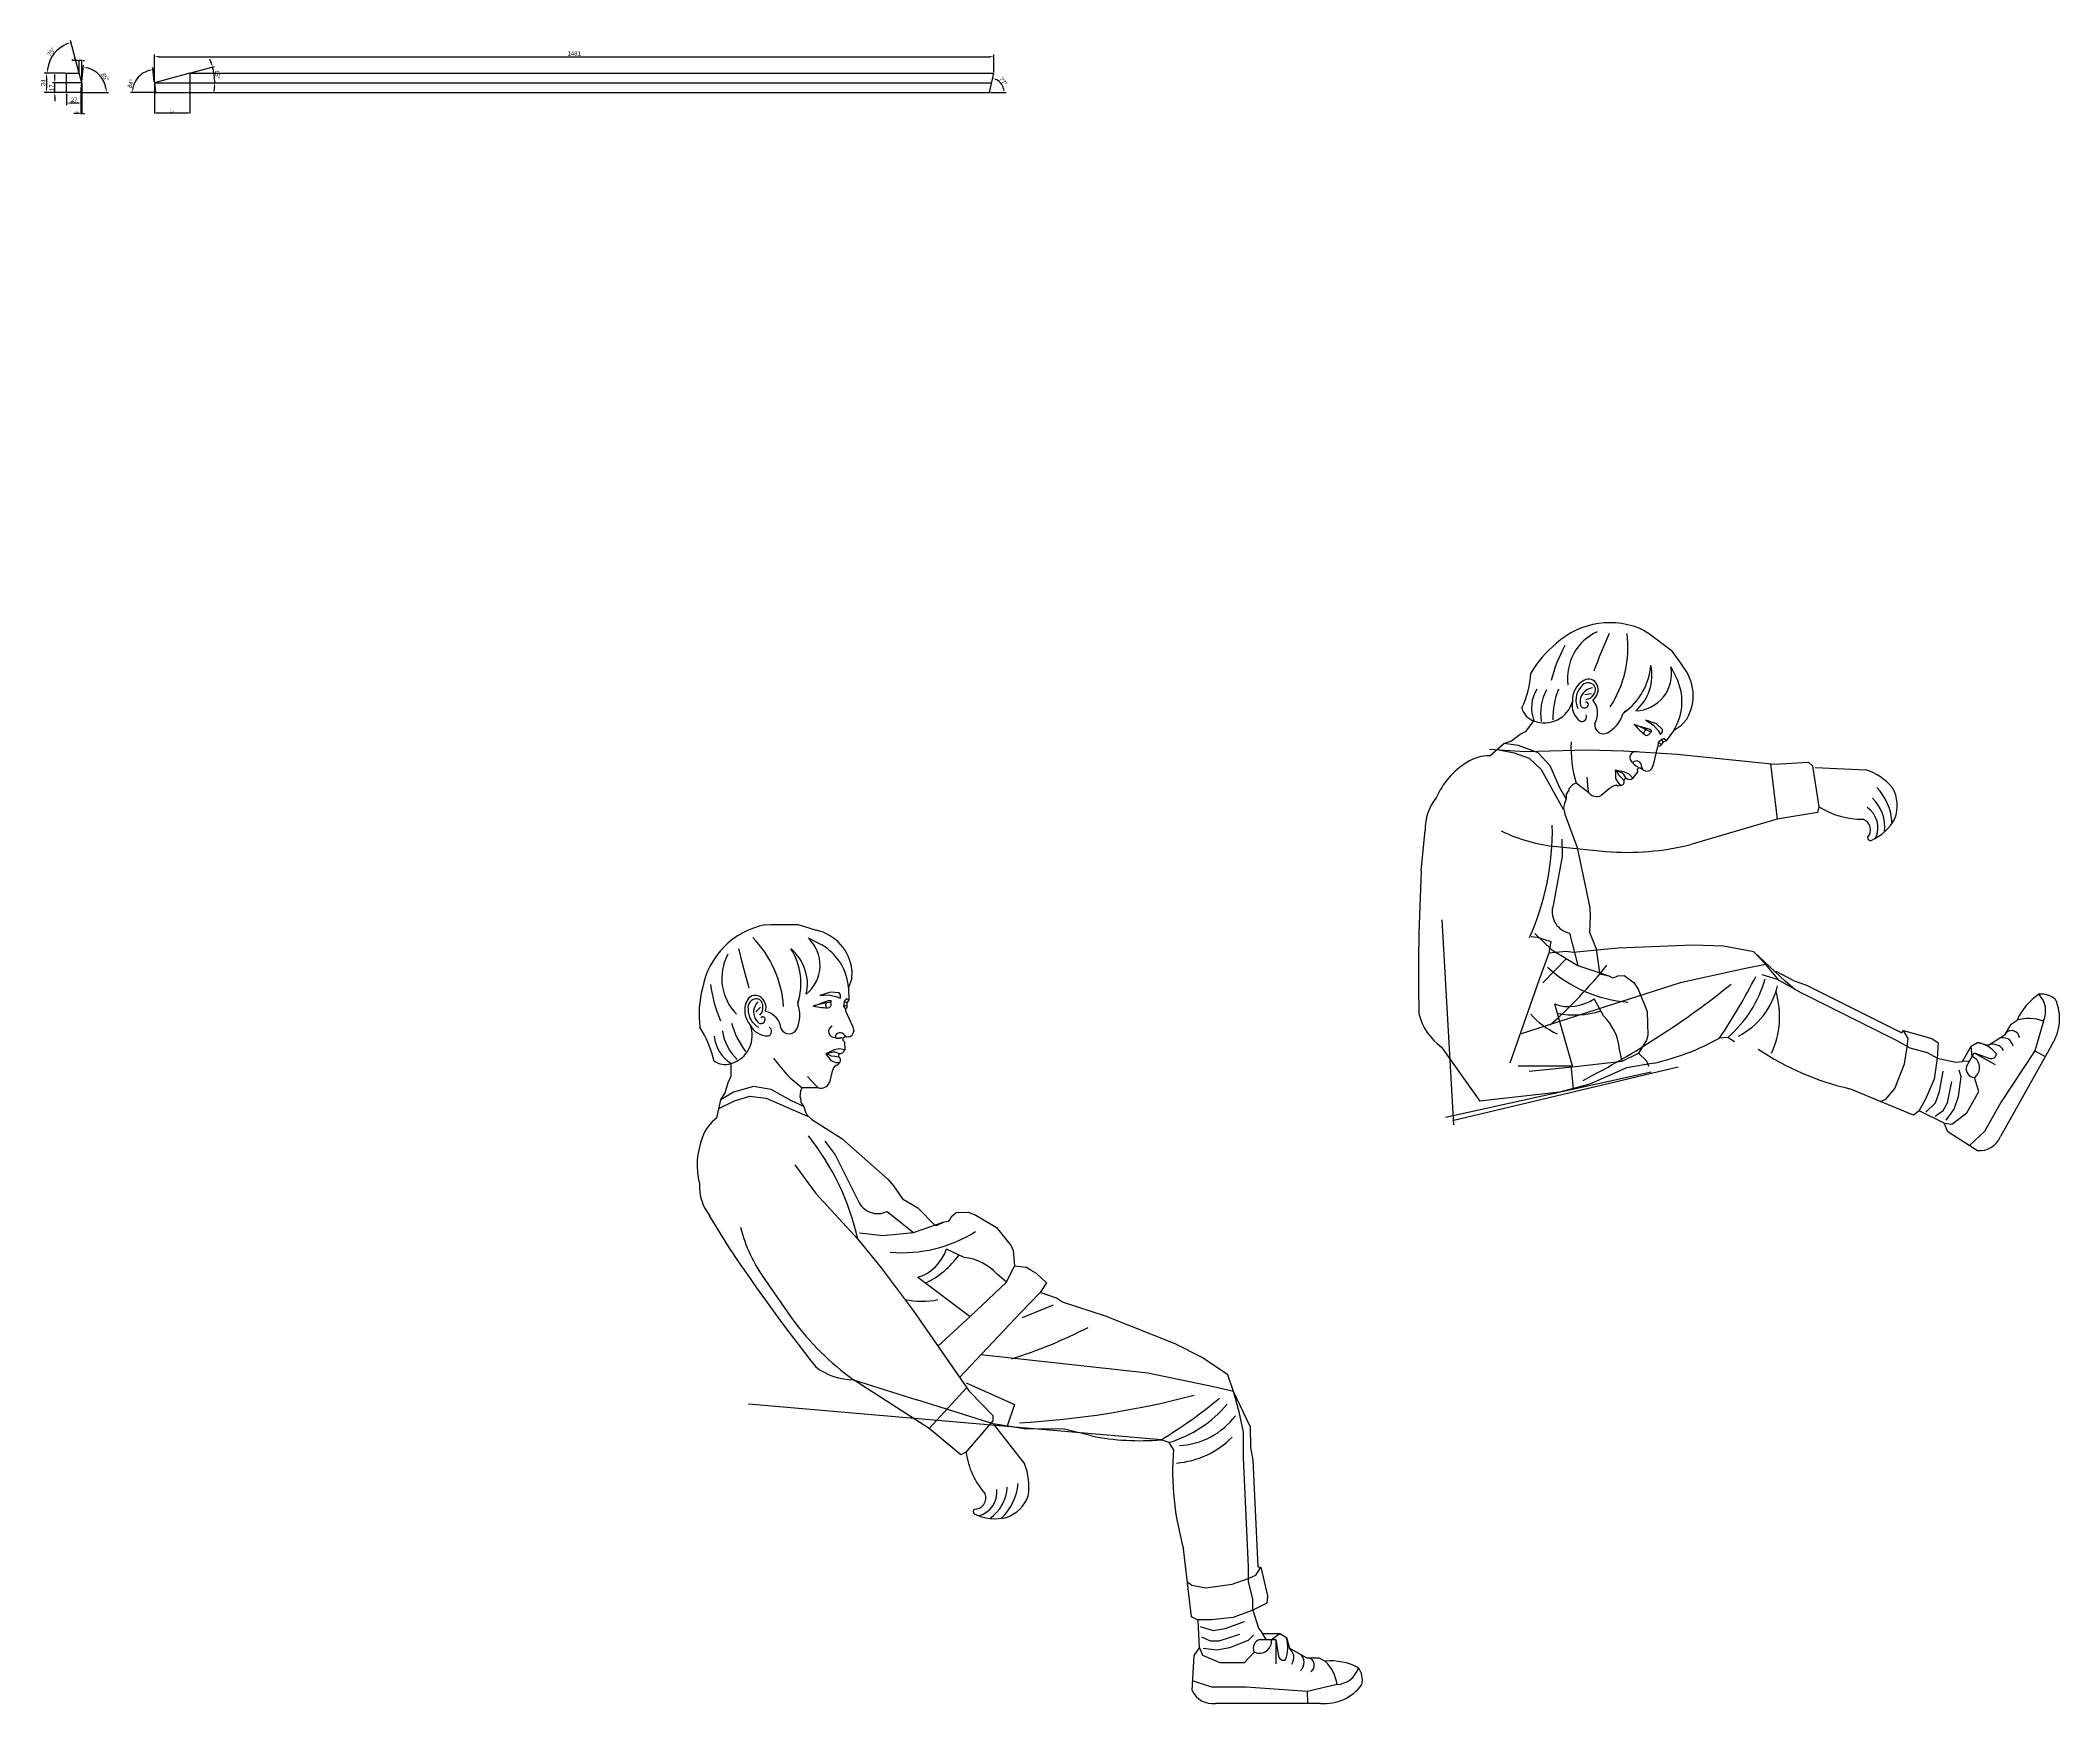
# Model space of a CAD drawing. Header units: millimetres. Extents: x 1207 to 16421, y -1609 to 10563.
# Drawn here: x 12860 to 16421, y 5422 to 8354 of the extents above; entities that cross this region are included whole.
import ezdxf

# ---------------------------------------------------------------- set-up
doc = ezdxf.new("R2010")
doc.units = ezdxf.units.MM
for name, color, linetype in [('person_arm', 7, 'Continuous'), ('person_leg1', 7, 'Continuous'), ('person_lowerleg1', 7, 'Continuous'), ('person_torso', 7, 'Continuous'), ('simple frame', 7, 'Continuous'), ('simplify body', 3, 'Continuous')]:
    doc.layers.add(name, color=color, linetype=linetype)
doc.styles.get("Standard").update_dxf_attribs({"font": 'arial.ttf'})
doc.dimstyles.new('ISO-25', dxfattribs={"dimtxt": 2.5, "dimasz": 2.5, "dimexe": 1.25, "dimexo": 0.625, "dimtad": 1, "dimtxsty": 'Standard', "dimcen": 2.5, "dimadec": 0, "dimazin": 0, "dimtfac": 1, "dimtmove": 0, "dimatfit": 3, "dimfxl": 1, "dimarcsym": 0})

# ---------------------------------------------------------------- blocks, each defined once
blk = doc.blocks.new('*D3')
at = {"layer": 'Defpoints', "color": 0}
for p in [(14541.4, 8325.4), (13060.9, 8279.2), (14541.4, 8296.2)]:
    blk.add_point(p, dxfattribs=at)
at = {"layer": 'simple frame', "color": 0, "lineweight": -2}
for p, q in [((13060.9, 8281.1), (13060.9, 8329.2)), ((13068.4, 8325.4), (14533.9, 8325.4)), ((14541.4, 8298.1), (14541.4, 8329.2))]:
    blk.add_line(p, q, dxfattribs=at)
at = {"layer": 'simple frame', "color": 0}
for points in [[(13068.4, 8326.7), (13068.4, 8324.2), (13060.9, 8325.4)], [(14533.9, 8326.7), (14533.9, 8324.2), (14541.4, 8325.4)]]:
    blk.add_solid(points, dxfattribs=at)
at = {"layer": 'simple frame', "color": 0, "insert": (13801.2, 8331.2), "char_height": 7.5, "attachment_point": 5}
blk.add_mtext('1481', dxfattribs=at)
blk = doc.blocks.new('*D4')
at = {"layer": 'Defpoints', "color": 0}
for p in [(12870.5, 8262.2), (12905.9, 8296.2), (12905.9, 8262.2)]:
    blk.add_point(p, dxfattribs=at)
at = {"layer": 'simple frame', "color": 0, "lineweight": -2}
for p, q in [((12904, 8296.2), (12866.8, 8296.2)), ((12904, 8262.2), (12866.8, 8262.2)), ((12870.5, 8288.7), (12870.5, 8269.7))]:
    blk.add_line(p, q, dxfattribs=at)
at = {"layer": 'simple frame', "color": 0}
for points in [[(12869.3, 8288.7), (12871.8, 8288.7), (12870.5, 8296.2)], [(12869.3, 8269.7), (12871.8, 8269.7), (12870.5, 8262.2)]]:
    blk.add_solid(points, dxfattribs=at)
at = {"layer": 'simple frame', "color": 0, "insert": (12864.8, 8279.2), "char_height": 7.5, "attachment_point": 5, "rotation": 90}
blk.add_mtext('34', dxfattribs=at)
blk = doc.blocks.new('*D5')
at = {"layer": 'Defpoints', "color": 0}
for p in [(12905.9, 8262.2), (12932.9, 8279.2), (12905.9, 8243.7)]:
    blk.add_point(p, dxfattribs=at)
at = {"layer": 'simple frame', "color": 0, "lineweight": -2}
for p, q in [((12932.9, 8277.3), (12932.9, 8240)), ((12905.9, 8260.3), (12905.9, 8240)), ((12925.4, 8243.7), (12913.4, 8243.7))]:
    blk.add_line(p, q, dxfattribs=at)
at = {"layer": 'simple frame', "color": 0}
for points in [[(12913.4, 8245), (12913.4, 8242.5), (12905.9, 8243.7)], [(12925.4, 8245), (12925.4, 8242.5), (12932.9, 8243.7)]]:
    blk.add_solid(points, dxfattribs=at)
at = {"layer": 'simple frame', "color": 0, "insert": (12919.4, 8249.4), "char_height": 7.5, "attachment_point": 5}
blk.add_mtext('27', dxfattribs=at)
blk = doc.blocks.new('*D6')
at = {"layer": 'Defpoints', "color": 0}
for p in [(12885.3, 8279.2), (12905.9, 8262.2), (12932.9, 8279.2)]:
    blk.add_point(p, dxfattribs=at)
at = {"layer": 'simple frame', "color": 0, "lineweight": -2}
for p, q in [((12931, 8279.2), (12881.5, 8279.2)), ((12904, 8262.2), (12881.5, 8262.2)), ((12885.3, 8286.7), (12885.3, 8294.2)), ((12885.3, 8262.2), (12885.3, 8279.2)), ((12885.3, 8254.7), (12885.3, 8247.2))]:
    blk.add_line(p, q, dxfattribs=at)
at = {"layer": 'simple frame', "color": 0}
for points in [[(12884, 8286.7), (12886.5, 8286.7), (12885.3, 8279.2)], [(12884, 8254.7), (12886.5, 8254.7), (12885.3, 8262.2)]]:
    blk.add_solid(points, dxfattribs=at)
at = {"layer": 'simple frame', "color": 0, "insert": (12879.6, 8270.7), "char_height": 7.5, "attachment_point": 5, "rotation": 90}
blk.add_mtext('17', dxfattribs=at)
blk = doc.blocks.new('*D7')
at = {"layer": 'Defpoints', "color": 0}
for p in [(12956.1, 8299.7), (12905.9, 8262.2), (12931.4, 8262.2), (12931.4, 8262.2), (12932.9, 8279.2)]:
    blk.add_point(p, dxfattribs=at)
at = {"layer": 'simple frame', "color": 0, "lineweight": -2}
for p, q in [((12933.1, 8281.1), (12935.7, 8310.6)), ((12933.3, 8262.2), (12980, 8262.2))]:
    blk.add_line(p, q, dxfattribs=at)
blk.add_arc((12931.4, 8262.2), 44.8, 9.5976, 75.4024, dxfattribs=at)
at = {"layer": 'simple frame', "color": 0}
for points in [[(12942.5, 8304.4), (12942.9, 8306.8), (12935.3, 8306.9)], [(12976.9, 8269.8), (12974.4, 8269.6), (12976.3, 8262.2)]]:
    blk.add_solid(points, dxfattribs=at)
at = {"layer": 'simple frame', "color": 0, "insert": (12973.9, 8289.5), "char_height": 7.5, "attachment_point": 5, "rotation": 302.7172}
blk.add_mtext('85°', dxfattribs=at)
blk = doc.blocks.new('*D8')
at = {"layer": 'Defpoints', "color": 0}
for p in [(12892.2, 8339.3), (12905.9, 8296.2), (12928.4, 8296.2), (12928.4, 8296.2), (12932.9, 8279.2)]:
    blk.add_point(p, dxfattribs=at)
at = {"layer": 'simple frame', "color": 0, "lineweight": -2}
for p, q in [((12927.9, 8298), (12912.8, 8354.2)), ((12904, 8296.2), (12868.3, 8296.2))]:
    blk.add_line(p, q, dxfattribs=at)
blk.add_arc((12928.4, 8296.2), 56.3, 112.6434, 172.3566, dxfattribs=at)
at = {"layer": 'simple frame', "color": 0}
for points in [[(12906.3, 8349.3), (12907.1, 8347), (12913.8, 8350.6)], [(12873.8, 8303.6), (12871.4, 8303.8), (12872.1, 8296.2)]]:
    blk.add_solid(points, dxfattribs=at)
at = {"layer": 'simple frame', "color": 0, "insert": (12879.2, 8333.9), "char_height": 7.5, "attachment_point": 5, "rotation": 52.5}
blk.add_mtext('75°', dxfattribs=at)
blk = doc.blocks.new('*D14')
at = {"layer": 'Defpoints', "color": 0}
for p in [(13060.9, 8279.2), (13060.9, 8279.2), (13123.3, 8296.2), (13166.9, 8288.6), (14537.5, 8279.2)]:
    blk.add_point(p, dxfattribs=at)
at = {"layer": 'simple frame', "color": 0, "lineweight": -2}
blk.add_line((13125.1, 8296.7), (13167.2, 8308.2), dxfattribs=at)
for start, end in [(19.2805, 23.3213), (0, 15.2396), (351.9183, 355.9591)]:
    blk.add_arc((13060.9, 8279.2), 106.4, start, end, dxfattribs=at)
at = {"layer": 'simple frame', "color": 0}
for points in [[(13162.5, 8314.7), (13160.1, 8314), (13163.5, 8307.2)], [(13165.8, 8271.8), (13168.3, 8271.7), (13167.3, 8279.2)]]:
    blk.add_solid(points, dxfattribs=at)
at = {"layer": 'simple frame', "color": 0, "insert": (13172, 8294.1), "char_height": 7.5, "attachment_point": 5, "rotation": 277.6198}
blk.add_mtext('15°', dxfattribs=at)
blk = doc.blocks.new('*D15')
at = {"layer": 'Defpoints', "color": 0}
for p in [(13040, 8295.7), (13060.9, 8279.2), (13062.8, 8262.2), (13062.8, 8262.2), (14533.5, 8262.2)]:
    blk.add_point(p, dxfattribs=at)
at = {"layer": 'simple frame', "color": 0, "lineweight": -2}
for p, q in [((13060.7, 8281.1), (13057.9, 8306.3)), ((13061, 8262.2), (13018.5, 8262.2))]:
    blk.add_line(p, q, dxfattribs=at)
blk.add_arc((13062.8, 8262.2), 40.6, 107.0757, 169.3972, dxfattribs=at)
at = {"layer": 'simple frame', "color": 0}
for points in [[(13050.7, 8302.2), (13051.2, 8299.8), (13058.3, 8302.6)], [(13024.2, 8269.6), (13021.7, 8269.8), (13022.3, 8262.2)]]:
    blk.add_solid(points, dxfattribs=at)
at = {"layer": 'simple frame', "color": 0, "insert": (13019.3, 8278), "char_height": 7.5, "attachment_point": 5, "rotation": 70.1154}
blk.add_mtext('84°', dxfattribs=at)
blk = doc.blocks.new('*D16')
at = {"layer": 'Defpoints', "color": 0}
for p in [(13062.8, 8262.2), (14533.5, 8262.2), (14533.5, 8262.2), (14541.4, 8296.2), (14556.8, 8273.4)]:
    blk.add_point(p, dxfattribs=at)
at = {"layer": 'simple frame', "color": 0, "lineweight": -2}
blk.add_line((14535.3, 8262.2), (14563.1, 8262.2), dxfattribs=at)
blk.add_arc((14533.5, 8262.2), 25.9, 16.6751, 60.1372, dxfattribs=at)
at = {"layer": 'simple frame', "color": 0}
for points in [[(14545.9, 8283.5), (14546.8, 8285.8), (14539.4, 8287.4)], [(14559.5, 8269.8), (14557, 8269.5), (14559.3, 8262.2)]]:
    blk.add_solid(points, dxfattribs=at)
at = {"layer": 'simple frame', "color": 0, "insert": (14558.1, 8281.8), "char_height": 7.5, "attachment_point": 5, "rotation": 308.4061}
blk.add_mtext('77°', dxfattribs=at)
blk = doc.blocks.new('*D17')
at = {"layer": 'Defpoints', "color": 0}
for p in [(13060.9, 8279.2), (13123.3, 8296.2), (13123.3, 8226.5)]:
    blk.add_point(p, dxfattribs=at)
at = {"layer": 'simplify body', "color": 0, "lineweight": -2}
for p, q in [((13060.9, 8278.6), (13060.9, 8225.3)), ((13123.3, 8295.6), (13123.3, 8225.3)), ((13063.4, 8226.5), (13120.8, 8226.5))]:
    blk.add_line(p, q, dxfattribs=at)
at = {"layer": 'simplify body', "color": 0}
for points in [[(13063.4, 8226.9), (13063.4, 8226.1), (13060.9, 8226.5)], [(13120.8, 8226.9), (13120.8, 8226.1), (13123.3, 8226.5)]]:
    blk.add_solid(points, dxfattribs=at)
at = {"layer": 'simplify body', "color": 0, "insert": (13092.1, 8228.6), "char_height": 2.5, "attachment_point": 5}
blk.add_mtext('62,4', dxfattribs=at)
blk = doc.blocks.new('*D18')
at = {"layer": 'Defpoints', "color": 0}
for p in [(12931.4, 8262.2), (12932.9, 8279.2), (12931.4, 8225.4)]:
    blk.add_point(p, dxfattribs=at)
at = {"layer": 'simplify body', "color": 0, "lineweight": -2}
for p, q in [((12931.4, 8261.6), (12931.4, 8224.2)), ((12932.9, 8278.6), (12932.9, 8224.2)), ((12928.9, 8225.4), (12918.9, 8225.4)), ((12932.9, 8225.4), (12931.4, 8225.4)), ((12935.4, 8225.4), (12937.9, 8225.4))]:
    blk.add_line(p, q, dxfattribs=at)
at = {"layer": 'simplify body', "color": 0}
for points in [[(12928.9, 8225.8), (12928.9, 8225), (12931.4, 8225.4)], [(12935.4, 8225.8), (12935.4, 8225), (12932.9, 8225.4)]]:
    blk.add_solid(points, dxfattribs=at)
at = {"layer": 'simplify body', "color": 0, "insert": (12922.7, 8227.5), "char_height": 2.5, "attachment_point": 5}
blk.add_mtext('1,49', dxfattribs=at)
blk = doc.blocks.new('*D19')
at = {"layer": 'Defpoints', "color": 0}
for p in [(12928.4, 8318.7), (12928.4, 8296.2), (12932.9, 8279.2)]:
    blk.add_point(p, dxfattribs=at)
at = {"layer": 'simplify body', "color": 0, "lineweight": -2}
for p, q in [((12925.9, 8318.7), (12915.5, 8318.7)), ((12928.4, 8296.8), (12928.4, 8319.9)), ((12932.9, 8318.7), (12928.4, 8318.7)), ((12932.9, 8279.8), (12932.9, 8319.9)), ((12935.4, 8318.7), (12937.9, 8318.7))]:
    blk.add_line(p, q, dxfattribs=at)
at = {"layer": 'simplify body', "color": 0}
for points in [[(12925.9, 8319.1), (12925.9, 8318.2), (12928.4, 8318.7)], [(12935.4, 8319.1), (12935.4, 8318.2), (12932.9, 8318.7)]]:
    blk.add_solid(points, dxfattribs=at)
at = {"layer": 'simplify body', "color": 0, "insert": (12919.4, 8320.8), "char_height": 2.5, "attachment_point": 5}
blk.add_mtext('4,56', dxfattribs=at)

msp = doc.modelspace()

# ---------------------------------------------------------------- linework, layer by layer
for p, q in [((15352.531, 6442.055), (15331.51, 6803.427)), ((15747.699, 6543.752), (15352.068, 6450.015))]:
    msp.add_line(p, q)
at = {"layer": 'person_arm'}
for p, q in [((15989.32, 7072.184), (16078.942, 7068.042)), ((15922.184, 6980.827), (15770.148, 6936.291)), ((15993.771, 6993.047), (15922.184, 6980.827)), ((15996.14, 7003.053), (15993.771, 6993.047)), ((15533.955, 6932.597), (15620.282, 6923.994)), ((14137.161, 6169.253), (14186.931, 6098.196)), ((14426.886, 5906.372), (14293.98, 5992.595)), ((14539.926, 5915.047), (14595.228, 5844.399)), ((14482.832, 5860.067), (14426.886, 5906.372)), ((14491.963, 5864.796), (14482.832, 5860.067))]:
    msp.add_line(p, q, dxfattribs=at)
for points in [[(15415.321, 7104.732), (15477.806, 7100.076), (15587.201, 7103.512), (15652.225, 7101.78), (15745.987, 7095.388), (15918.131, 7077.94), (15977.815, 7081.274), (15984.839, 7075.233), (15996.14, 7003.053)], [(15910.833, 7078.68), (15922.184, 6980.827)], [(14190.303, 6371.443), (14227.519, 6321.034), (14301.459, 6240.337), (14342.548, 6189.911), (14398.843, 6114.658), (14497.868, 5972.771), (14539.315, 5929.695), (14539.315, 5920.431), (14491.963, 5864.796)], [(14493.671, 5978.786), (14426.886, 5906.372)]]:
    msp.add_lwpolyline(points, dxfattribs=at)
for centre, radius, start, end in [((16045.495, 6967.691), 105.778, 40.487559, 71.566442), ((16041.467, 6966.874), 70.899, 353.52458, 46.45066), ((16027.535, 6969.226), 97.755, 2.912518, 43.866585), ((16070.004, 7005.001), 64.135, 339.142172, 29.283538), ((16073.07, 7125.153), 144.315, 237.786471, 270.319001), ((16067.14, 6962.071), 19.941, 317.858961, 70.265235), ((16056.305, 6965.711), 43.767, 335.418686, 55.150588), ((16054.615, 7021.843), 85.133, 293.052947, 332.220367), ((15562.276, 7220.055), 288.849, 244.056848, 264.373344), ((16087.304, 6948.849), 5.38, 181.685255, 276.91596), ((15657.399, 7390.991), 468.47, 265.455567, 283.926341), ((14373.562, 6335.231), 288.849, 194.756241, 215.072737), ((14565.185, 6374.58), 468.47, 216.15496, 234.625734), ((14634.697, 5886.092), 144.315, 188.485863, 221.018394), ((14497.337, 5804.319), 105.778, 351.186952, 22.265835), ((14486.789, 5818.936), 97.755, 313.611911, 354.565978), ((14507.191, 5784.243), 19.941, 268.558354, 20.964628), ((14502.885, 5794.832), 43.767, 286.118079, 5.849981), ((14494.091, 5806.839), 70.899, 304.223973, 357.150053), ((14541.605, 5810.066), 64.135, 289.841565, 339.98293), ((14510.316, 5760.335), 5.38, 132.384647, 227.615353), ((14544.339, 5832.716), 85.133, 243.752339, 282.91976)]:
    msp.add_arc(centre, radius, start, end, dxfattribs=at)
at = {"layer": 'person_leg1'}
for p, q in [((15488.849, 6774.133), (15499.44, 6772.892)), ((15835.299, 6596.269), (15820.473, 6594.803)), ((15847.345, 6588.245), (15835.299, 6596.269)), ((15657.047, 6542.298), (15592.038, 6513.998)), ((15705.725, 6550.937), (15657.047, 6542.298)), ((15538.486, 6499.86), (15398.438, 6483.75)), ((15592.038, 6513.998), (15538.486, 6499.86)), ((14606.432, 6185.725), (14615.596, 6180.273)), ((14539.926, 5915.047), (14405.48, 5957.438)), ((14594.589, 5906.122), (14539.926, 5915.047)), ((14665.487, 5905.456), (14594.589, 5906.122)), ((14713.458, 5893.497), (14665.487, 5905.456)), ((14850.256, 5882.058), (14836.121, 5886.765)), ((14857.984, 5869.82), (14850.256, 5882.058)), ((14993.143, 5910.14), (14993.944, 5873.29)), ((14993.944, 5873.29), (14997.715, 5850.752)), ((14997.715, 5850.752), (15006.912, 5662.833)), ((14890.002, 5574.291), (14875.856, 5694.658)), ((15006.912, 5662.833), (15011.705, 5662.223)), ((15011.705, 5662.223), (15023.741, 5611.643)), ((15022.576, 5598.514), (14997.954, 5586.549)), ((15023.741, 5611.643), (15022.576, 5598.514)), ((14901.342, 5568.992), (14890.002, 5574.291)), ((14903.91, 5520.077), (14901.342, 5568.992)), ((14997.954, 5586.549), (15008.076, 5554.608)), ((15008.076, 5554.608), (15014.9, 5545.022)), ((14894.206, 5506.678), (14903.91, 5520.077)), ((14903.91, 5520.077), (14908.993, 5507.092)), ((15010.736, 5534.554), (15021.516, 5534.554)), ((15021.516, 5534.554), (15014.9, 5545.022)), ((15014.9, 5545.022), (15045.715, 5544.915)), ((15030.895, 5534.513), (15038.155, 5534.513)), ((15038.155, 5534.513), (15043.181, 5505.316)), ((15045.715, 5544.915), (15057.082, 5537.871)), ((15057.082, 5537.871), (15062.242, 5519.042)), ((15062.242, 5519.042), (15093.108, 5502.524)), ((14890.611, 5444.785), (14894.206, 5506.678)), ((14908.993, 5507.092), (14939.838, 5493.863)), ((14939.838, 5493.863), (14982.921, 5493.863)), ((14982.921, 5493.863), (15000.495, 5512.478)), ((15093.108, 5502.524), (15114.052, 5502.249)), ((15114.052, 5502.249), (15125.352, 5496.468)), ((15117.459, 5421.894), (14932.107, 5421.894))]:
    msp.add_line(p, q, dxfattribs=at)
for points in [[(15499.44, 6772.892), (15523.204, 6765.161), (15519.8, 6744.799), (15502.847, 6698.355), (15451.288, 6550.613)], [(15509.455, 6692.345), (15550.372, 6734.802)], [(15902.387, 6724.611), (15881.506, 6747.383), (15827.614, 6757.028), (15774.255, 6759.13), (15642.306, 6753.658), (15562.841, 6745.727), (15550.262, 6747.678), (15519.8, 6744.799)], [(15926.295, 6696.082), (15902.387, 6724.611), (15866.688, 6717.927), (15751.218, 6692.317), (15602.595, 6644.741), (15469.239, 6602.052)], [(15954.32, 6680.17), (15936.76, 6695.196)], [(15465.46, 6546.271), (15558.823, 6546.108), (15562.776, 6506.272)], [(14615.596, 6180.273), (14634.144, 6163.525), (14622.733, 6146.32), (14588.316, 6110.824), (14480.999, 5996.942)], [(14591.9, 6102.642), (14646.572, 6124.727)], [(14993.143, 5910.14), (14963.843, 5971.894), (14954.062, 6001.201), (14908.785, 6031.982), (14860.92, 6055.656), (14738.206, 6104.46), (14662.413, 6129.619), (14651.722, 6136.529), (14622.733, 6146.32)], [(14997.954, 5586.549), (14997.954, 5605.852), (14990.188, 5637.043), (14990.188, 5662.924), (14981.583, 5854.819), (14981.583, 5900.221), (14974.041, 5936.096), (14963.843, 5971.894), (14928.521, 5980.346), (14812.642, 6004.043), (14657.537, 6021.199), (14518.364, 6036.593)], [(14492.169, 5987.2), (14577.352, 5948.984), (14564.72, 5910.998)], [(14882.69, 5636.505), (14890.516, 5630.505), (14914.765, 5625.78), (14961.533, 5631.951), (14989.364, 5642.418), (15003.116, 5648.305), (15011.705, 5662.223)], [(14997.954, 5586.549), (14963.17, 5573.404), (14925.188, 5569.152), (14901.001, 5569.152)], [(14905.25, 5557.379), (14928.008, 5550.743), (14948.878, 5554.174), (14983.222, 5566.313)], [(14907.065, 5539.557), (14922.785, 5532.28), (14938.506, 5532.28), (14975.122, 5543.962)], [(14910.127, 5519.506), (14934.393, 5516.378), (14957.289, 5520.679), (14989.97, 5533.385), (14998.776, 5542.378)], [(15021.516, 5534.554), (15030.895, 5534.513)], [(15030.895, 5534.513), (15045.715, 5544.915)], [(15038.155, 5534.513), (15038.155, 5491.74)], [(15146.577, 5455.133), (15093.814, 5442.649), (14986.066, 5450.694), (14925.804, 5450.694), (14891.585, 5461.56)], [(15093.814, 5442.649), (15093.979, 5421.894)]]:
    msp.add_lwpolyline(points, dxfattribs=at)
for centre, radius, start, end in [((14958.891, 7255.025), 850.155, 311.47903, 321.291814), ((15086.218, 7099.927), 891.225, 325.474341, 333.610142), ((15698.291, 6756.276), 210.651, 310.572319, 344.407174), ((14873.265, 7894.524), 1545.218, 297.222551, 308.79609), ((15793.702, 6716.392), 132.439, 297.148333, 347.160386), ((15606.899, 6981.474), 441.733, 282.927703, 298.913613), ((14318.6, 6840.908), 850.155, 287.416713, 297.229498), ((14501.157, 7459.749), 1545.218, 273.160235, 284.733774), ((14371.624, 6647.373), 891.225, 301.412025, 309.547825), ((14790.393, 6084.024), 210.651, 286.510003, 320.344858), ((14861.251, 6008.704), 132.439, 273.086017, 323.09807), ((14798.763, 6326.916), 441.733, 258.865387, 274.851296), ((14851.095, 5999.827), 154.581, 274.564264, 315.527108), ((15346.424, 5831.165), 489.967, 175.475047, 196.176937), ((15013.813, 5519.713), 15.157, 101.71324, 208.513034), ((15009.479, 5532.071), 21.555, 245.367939, 6.503849), ((15000.273, 5520.47), 59.408, 338.987801, 16.804454), ((15048.596, 5502.329), 21.576, 327.910164, 50.769302), ((15051.777, 5506.98), 8.755, 190.955992, 296.841599), ((15070.112, 5494.328), 18.337, 309.340766, 52.182625), ((15092.379, 5489.111), 14.035, 305.215611, 72.2399), ((15135.001, 5390.669), 106.238, 62.502535, 95.211185), ((15072.695, 5443.311), 74.822, 9.090424, 45.270747), ((15143.683, 5497.247), 42.213, 273.931364, 343.001179), ((15152.195, 5462.601), 38.889, 348.760889, 34.997786), ((15123.785, 5504.708), 83.055, 265.631669, 323.256194), ((14927.038, 5461.762), 40.189, 204.988383, 277.246636)]:
    msp.add_arc(centre, radius, start, end, dxfattribs=at)
at = {"layer": 'person_lowerleg1'}
for p, q in [((15919.825, 6713.148), (15952.379, 6695.863)), ((15952.379, 6695.863), (15973.891, 6688.153)), ((15973.891, 6688.153), (16142.397, 6604.464)), ((16334.847, 6619.601), (16345.408, 6626.641)), ((16142.397, 6604.464), (16145.268, 6608.349)), ((16145.268, 6608.349), (16195.289, 6594.168)), ((16195.289, 6594.168), (16206.18, 6586.743)), ((16264.255, 6580.779), (16275.95, 6587.263)), ((16275.95, 6587.263), (16294.903, 6582.576)), ((16294.903, 6582.576), (16324.384, 6601.455)), ((16324.384, 6601.455), (16334.847, 6619.601)), ((16206.18, 6586.743), (16204.606, 6559.414)), ((16204.606, 6559.414), (16237.425, 6552.659)), ((16237.425, 6552.659), (16249.122, 6553.936)), ((16249.122, 6553.936), (16264.255, 6580.779)), ((16261.487, 6554.602), (16249.122, 6553.936)), ((16256.226, 6545.193), (16261.487, 6554.602)), ((16266.101, 6562.767), (16269.644, 6569.104)), ((16269.644, 6569.104), (16297.581, 6559.241)), ((16406.644, 6583.356), (16316.181, 6421.579)), ((16278.166, 6501.056), (16270.496, 6525.48)), ((16162.617, 6459.209), (16050.656, 6505.61)), ((16257.139, 6463.453), (16278.166, 6501.056)), ((16172.777, 6466.521), (16162.617, 6459.209)), ((16216.723, 6444.888), (16172.777, 6466.521)), ((16216.723, 6444.888), (16230.537, 6442.987)), ((16223.682, 6429.88), (16216.723, 6444.888)), ((16230.537, 6442.987), (16257.139, 6463.453)), ((16275.948, 6396.533), (16223.682, 6429.88))]:
    msp.add_line(p, q, dxfattribs=at)
for points in [[(16204.606, 6559.414), (16187.758, 6568.835), (16156.744, 6577.279), (16134.154, 6589.911), (15962.468, 6676.058), (15922.841, 6698.218), (15896.239, 6706.524)], [(16391.845, 6624.993), (16376.988, 6572.848), (16317.379, 6482.731), (16287.967, 6430.135), (16261.782, 6405.571)], [(16104.748, 6483.192), (16113.804, 6487.094), (16129.763, 6505.953), (16147.202, 6549.784), (16151.651, 6579.184), (16153.224, 6594.06), (16145.268, 6608.349)], [(16204.606, 6559.414), (16199.102, 6522.638), (16184.276, 6487.412), (16172.471, 6466.301)], [(16261.487, 6554.602), (16266.101, 6562.767)], [(16266.101, 6562.767), (16264.255, 6580.779)], [(16269.644, 6569.104), (16306.976, 6548.228)], [(16376.988, 6572.848), (16395.185, 6562.862)], [(16184.82, 6464.264), (16201.719, 6480.889), (16208.911, 6500.779), (16215.078, 6536.679)], [(16201.261, 6457.15), (16215.285, 6467.319), (16222.958, 6481.04), (16230.633, 6518.7)], [(16220.256, 6450.036), (16234.829, 6469.689), (16242.25, 6491.772), (16247.11, 6526.497), (16243.56, 6538.572)]]:
    msp.add_lwpolyline(points, dxfattribs=at)
for centre, radius, start, end in [((15772.218, 6632.941), 154.581, 335.350727, 16.313571), ((16442.459, 6583.426), 106.238, 123.288998, 155.997648), ((16388.069, 6633.541), 38.889, 49.547352, 95.784248), ((16353.675, 6643.021), 42.213, 334.717827, 43.787642), ((16337.451, 6629.296), 83.055, 326.418132, 24.042656), ((16366.103, 6554.738), 74.822, 69.876887, 106.05721), ((16263.412, 6529.186), 59.408, 39.774264, 77.590916), ((16320.315, 6577.383), 18.337, 10.127229, 112.969088), ((16335.736, 6594.272), 14.035, 6.002074, 133.026363), ((16161.179, 6982.949), 489.967, 236.26151, 256.963399), ((16257.779, 6542.884), 21.555, 306.154402, 67.290312), ((16302.83, 6562.509), 21.576, 28.696627, 111.555765), ((16300.323, 6567.556), 8.755, 251.742454, 357.628062), ((16270.681, 6540.635), 15.157, 162.499703, 269.299497), ((16278.909, 6436.613), 40.189, 265.774846, 338.033099)]:
    msp.add_arc(centre, radius, start, end, dxfattribs=at)
at = {"layer": 'person_torso'}
for p, q in [((15688.66, 7313.375), (15697.285, 7307.733)), ((15697.285, 7307.733), (15735.559, 7278.864)), ((15735.559, 7278.864), (15754.839, 7251.836)), ((15735.238, 7249.351), (15747.213, 7224.826)), ((15762.954, 7157.575), (15752.137, 7145.059)), ((15454.05, 7119.265), (15469.537, 7130.707)), ((15469.537, 7130.707), (15480.074, 7136.335)), ((15480.074, 7136.335), (15493.613, 7154.299)), ((15739.459, 7136.944), (15726.911, 7119.266)), ((15752.137, 7145.059), (15739.459, 7136.944)), ((15415.882, 7092.692), (15440.458, 7114.26)), ((15440.458, 7114.26), (15454.05, 7119.265)), ((15710.608, 7106.957), (15703.893, 7076.814)), ((15712.101, 7109.302), (15710.608, 7106.957)), ((15715.517, 7109.832), (15712.101, 7109.302)), ((15721.325, 7116.984), (15715.517, 7109.832)), ((15726.911, 7119.266), (15721.325, 7116.984)), ((15655.647, 7054.14), (15652.065, 7049.976)), ((15676.266, 7064.226), (15668.228, 7053.227)), ((15678.078, 7071.513), (15675.458, 7068.711)), ((15675.458, 7068.711), (15676.266, 7064.226)), ((15680.979, 7071.127), (15678.078, 7071.513)), ((15686.497, 7067.699), (15680.979, 7071.127)), ((15683.265, 7073.72), (15684.788, 7068.76)), ((15703.893, 7076.814), (15700.803, 7069.579)), ((15550.54, 7016.717), (15547.325, 7008.675)), ((15555.118, 7032.4), (15550.38, 7025.183)), ((15550.38, 7025.183), (15550.54, 7016.717)), ((15555.185, 7034.466), (15555.118, 7032.4)), ((15562.028, 7042.226), (15555.185, 7034.466)), ((15567.925, 7044.625), (15562.028, 7042.226)), ((15590.637, 7027.397), (15567.925, 7044.625)), ((15625.979, 7034.698), (15611.872, 7022.931)), ((15633.11, 7039.403), (15625.979, 7034.698)), ((15638.698, 7040.828), (15633.11, 7039.403)), ((15641.101, 7039.348), (15638.698, 7040.828)), ((15647.274, 7040.555), (15641.101, 7039.348)), ((15547.325, 7008.675), (15545.833, 7001.586)), ((15545.833, 7001.586), (15547.935, 6989.819)), ((15547.935, 6989.819), (15569.717, 6931.32)), ((15294.879, 6890.168), (15301.854, 6961.81)), ((15542.832, 6945.512), (15543.179, 6915.015)), ((15543.179, 6915.015), (15526.604, 6826.09)), ((15569.717, 6931.32), (15591.932, 6824.432)), ((15592.55, 6809.988), (15591.555, 6781.852)), ((15591.932, 6824.432), (15592.55, 6809.988)), ((14137.906, 6794.643), (14148.19, 6795.328)), ((14148.19, 6795.328), (14196.13, 6795.31)), ((14196.13, 6795.31), (14227.796, 6785.331)), ((14213.638, 6771.549), (14237.962, 6759.171)), ((15556.42, 6780.311), (15571.024, 6723.014)), ((15591.555, 6781.852), (15603.435, 6752.606)), ((15603.435, 6752.606), (15609.091, 6710.224)), ((15936.76, 6695.196), (15881.506, 6747.383)), ((14289.905, 6698.434), (14284.665, 6684.323)), ((14291.01, 6714.94), (14289.905, 6698.434)), ((15609.091, 6710.224), (15612.284, 6707.817)), ((15612.284, 6707.817), (15625.453, 6705.094)), ((15625.453, 6705.094), (15632.864, 6701.109)), ((15632.864, 6701.109), (15637.856, 6702.948)), ((15637.856, 6702.948), (15641.665, 6705.079)), ((15641.665, 6705.079), (15652.474, 6705.336)), ((15652.474, 6705.336), (15669.719, 6693.139)), ((14285.284, 6662.653), (14282.197, 6657.469)), ((14284.665, 6684.323), (14285.284, 6662.653)), ((15615.997, 6633.982), (15599.744, 6664.532)), ((15669.719, 6693.139), (15677.273, 6681.048)), ((15677.273, 6681.048), (15693.005, 6641.758)), ((14281.864, 6648.261), (14279.455, 6645.782)), ((14279.455, 6645.782), (14279.674, 6643.01)), ((14279.674, 6643.01), (14292.454, 6614.898)), ((14282.197, 6657.469), (14281.864, 6648.261)), ((15529.587, 6655.155), (15561.661, 6544.474)), ((15693.005, 6641.758), (15694.426, 6600.045)), ((14275.029, 6595.126), (14274.623, 6591.312)), ((14274.623, 6591.312), (14277.968, 6588.217)), ((14277.578, 6596.564), (14275.029, 6595.126)), ((14284.048, 6597.148), (14277.578, 6596.564)), ((14277.843, 6600.011), (14282.045, 6596.967)), ((14277.968, 6588.217), (14278.169, 6574.595)), ((14292.454, 6614.898), (14294.34, 6607.26)), ((15692.038, 6591.621), (15677.765, 6568.74)), ((15694.426, 6600.045), (15692.038, 6591.621)), ((14269.063, 6551.864), (14264.859, 6547.184)), ((14267.572, 6567.752), (14267.218, 6562.271)), ((15330.557, 6578.935), (15398.438, 6483.75)), ((15561.661, 6544.474), (15649.275, 6554.488)), ((15649.275, 6554.488), (15644.493, 6575.137)), ((15677.765, 6568.74), (15692.429, 6554.613)), ((15696.317, 6545.106), (15692.429, 6554.613)), ((14067.383, 6498.422), (14072.864, 6516.88)), ((14072.864, 6516.88), (14077.891, 6527.717)), ((14077.891, 6527.717), (14077.891, 6550.211)), ((14255.582, 6534.369), (14251.399, 6516.482)), ((14258.445, 6542.418), (14255.582, 6534.369)), ((14262.05, 6546.919), (14258.445, 6542.418)), ((14264.859, 6547.184), (14262.05, 6546.919)), ((14052.896, 6454.228), (14059.541, 6486.243)), ((14059.541, 6486.243), (14067.383, 6498.422)), ((14199.981, 6501.889), (14199.186, 6491.574)), ((14199.186, 6491.574), (14200.377, 6489.884)), ((14203.246, 6507.355), (14199.981, 6501.889)), ((14200.377, 6489.884), (14200.937, 6481.269)), ((14200.937, 6481.269), (14206.16, 6474.604)), ((14231.753, 6507.267), (14203.246, 6507.355)), ((14206.16, 6474.604), (14208.433, 6466.247)), ((14208.433, 6466.247), (14211.509, 6459.688)), ((14211.509, 6459.688), (14220.27, 6451.556)), ((14220.27, 6451.556), (14272.874, 6417.95)), ((14242.862, 6413.102), (14261.494, 6388.956)), ((14272.874, 6417.95), (14354.948, 6345.962)), ((14261.494, 6388.956), (14301.781, 6307.966)), ((14354.948, 6345.962), (14364.136, 6334.8)), ((14364.136, 6334.8), (14380.276, 6311.731)), ((14380.276, 6311.731), (14407.365, 6295.527)), ((14078.162, 6219.665), (14040.612, 6281.076)), ((14353.146, 6289.353), (14399.294, 6252.387)), ((14407.365, 6295.527), (14437.392, 6265.085)), ((14441.39, 6265.085), (14453.546, 6270.837)), ((14453.546, 6270.837), (14461.863, 6272.115)), ((14461.863, 6272.115), (14464.742, 6276.589)), ((14464.742, 6276.589), (14466.502, 6280.583)), ((14466.502, 6280.583), (14474.979, 6287.294)), ((14474.979, 6287.294), (14496.092, 6287.933)), ((14496.092, 6287.933), (14509.402, 6282.823)), ((14509.402, 6282.823), (14545.612, 6260.916)), ((14437.392, 6265.085), (14441.39, 6265.085)), ((14545.612, 6260.916), (14571.854, 6228.46)), ((14488.796, 6208.357), (14457.429, 6222.971)), ((14571.854, 6228.46), (14575.018, 6220.296)), ((14575.018, 6220.296), (14577.391, 6193.433)), ((14407.046, 6173.255), (14499.278, 6104.173)), ((14499.278, 6104.173), (14563.217, 6164.903)), ((14563.217, 6164.903), (14546.97, 6178.515)), ((14577.391, 6193.433), (14597.604, 6190.977)), ((14606.432, 6185.725), (14597.604, 6190.977)), ((14293.98, 5992.595), (14405.48, 5957.438))]:
    msp.add_line(p, q, dxfattribs=at)
for points in [[(15583.262, 7200.882), (15594.768, 7202.456)], [(15669.977, 7148.065), (15697.702, 7139.636), (15701.089, 7137.084), (15699.049, 7134.377), (15697.412, 7135.611), (15689.704, 7139.829), (15670.798, 7147.816)], [(15726.911, 7119.266), (15723.975, 7123.256), (15718.88, 7121.603), (15712.664, 7116.032), (15712.101, 7109.302)], [(15721.325, 7116.984), (15718.88, 7121.603)], [(15428.842, 7104.066), (15458.838, 7098.275), (15485.363, 7088.348), (15506.326, 7068.415), (15545.261, 6998.869)], [(15550.54, 7016.717), (15538.849, 7037.475), (15522.366, 7074.895), (15500.792, 7097.851), (15466.572, 7111.144), (15440.458, 7114.26)], [(15712.664, 7116.032), (15715.57, 7115.035), (15717.775, 7112.828)], [(15590.637, 7027.397), (15589.186, 7034.313), (15587.568, 7054.876)], [(15637.029, 7067.318), (15637.378, 7061.711), (15637.437, 7052.664), (15642.387, 7044.683), (15647.274, 7040.555)], [(15668.228, 7053.227), (15661.528, 7060.35), (15653.522, 7064.169), (15637.029, 7067.318)], [(15655.647, 7054.14), (15652.105, 7060.069), (15649.686, 7061.892), (15642.4, 7065.015), (15637.029, 7067.318), (15639.517, 7065.443), (15642.694, 7059.251), (15647.314, 7054.579), (15652.065, 7049.976)], [(15494.889, 6779.629), (15525.037, 6750.761), (15571.024, 6723.014), (15625.453, 6705.094)], [(14222.484, 6651.384), (14249.698, 6661.34), (14253.939, 6661.34), (14253.939, 6657.951), (14251.889, 6657.951), (14243.195, 6656.68), (14223.289, 6651.679)], [(14285.284, 6662.653), (14280.539, 6664.073), (14277.464, 6659.685), (14275.854, 6651.495), (14279.455, 6645.782)], [(14282.197, 6657.469), (14277.464, 6659.685)], [(14121.445, 6641.37), (14129.687, 6649.552)], [(14275.854, 6651.495), (14278.774, 6652.448), (14281.864, 6652.013)], [(14278.169, 6574.595), (14268.531, 6576.251), (14259.839, 6574.482), (14244.773, 6567.07)], [(14267.572, 6567.752), (14261.176, 6570.355), (14258.147, 6570.355), (14250.448, 6568.464), (14244.773, 6567.07), (14247.889, 6567.07), (14254.152, 6564.038), (14260.654, 6563.087), (14267.218, 6562.271)], [(14244.773, 6567.07), (14248.427, 6562.802), (14253.919, 6555.613), (14262.675, 6552.218), (14269.063, 6551.864)], [(15484.975, 6536.926), (15561.661, 6544.474), (15649.275, 6554.488), (15677.765, 6568.74)], [(14231.753, 6507.267), (14226.432, 6511.917), (14212.763, 6527.364)], [(14056.4, 6471.112), (14083.84, 6484.54), (14110.998, 6492.579), (14139.736, 6489.277), (14212.687, 6457.174)], [(14206.16, 6474.604), (14184.33, 6484.144), (14148.645, 6504.107), (14117.599, 6509.454), (14082.271, 6499.472), (14059.541, 6486.243)], [(14304.418, 6251.774), (14345.869, 6246.867), (14399.294, 6252.387), (14453.546, 6270.837)], [(14442.581, 6051.989), (14499.278, 6104.173), (14563.217, 6164.903), (14577.391, 6193.433)]]:
    msp.add_lwpolyline(points, dxfattribs=at)
for points in [[(15716.806, 7130.232), (15720.448, 7135.065), (15720.539, 7139.004), (15709.379, 7149.418), (15690.639, 7155.719), (15703.942, 7147.644), (15712.52, 7137.556)], [(14270.614, 6665.328), (14270.614, 6671.38), (14268.316, 6674.58), (14253.135, 6676.18), (14234.377, 6669.933), (14249.861, 6671.49), (14262.783, 6668.597)]]:
    msp.add_lwpolyline(points, close=True, dxfattribs=at)
for centre, radius, start, end in [((15627.535, 7187.485), 139.945, 64.101494, 132.512148), ((15642.473, 7230.084), 89.667, 114.569413, 187.697673), ((16962.3, 6726.476), 1457.453, 156.45933, 159.288237), ((15466.11, 7284.273), 193.242, 326.943518, 7.243218), ((15642.481, 7151.063), 177.414, 128.117634, 150.464967), ((15775.65, 7161.827), 259.741, 151.077225, 165.82313), ((15315.58, 7249.992), 172.922, 335.076373, 356.196351), ((15586.35, 7261.477), 113.578, 305.434046, 355.357015), ((15620.796, 7233.903), 80.875, 310.197546, 13.136184), ((15670.885, 7237.525), 65.431, 271.847508, 10.412395), ((15693.148, 7199.045), 81.195, 329.286533, 40.554128), ((15553.353, 7177.162), 63.965, 148.626563, 200.942218), ((15590.979, 7167.825), 85.682, 151.103065, 189.637029), ((15671.477, 7157.02), 144.733, 158.321935, 180.433863), ((15600.401, 7191.391), 38.914, 118.551844, 183.973035), ((15604.142, 7190.823), 36.454, 142.076711, 203.717936), ((15600.006, 7187.819), 25.114, 97.050981, 186.320318), ((15589.243, 7205.396), 15.918, 59.842636, 150.52648), ((15590.082, 7211.527), 16.304, 23.168865, 120.521858), ((15582.61, 7210.745), 19.083, 277.600963, 332.785787), ((15589.943, 7209.432), 12.16, 322.429201, 53.125303), ((15584.483, 7209.499), 22.252, 305.199443, 22.29704), ((15660.108, 7188.228), 94.481, 327.125725, 22.790141), ((15503.081, 7184.371), 31.528, 193.295216, 252.525338), ((15512.059, 7202.2), 51.33, 248.939199, 344.745192), ((15595.189, 7181.66), 34.337, 168.177847, 234.071517), ((15582.334, 7184.545), 7.307, 176.000607, 348.1699), ((15578.007, 7161.582), 8.276, 248.997626, 23.754477), ((15585.505, 7183.348), 3.992, 355.671313, 107.52722), ((15569.808, 7167.932), 36.099, 330.131786, 40.374931), ((15598.119, 7182.013), 54.582, 297.131039, 343.69604), ((15664.54, 7157.872), 16.575, 115.955276, 147.860936), ((15615.968, 7146.874), 15.171, 168.28715, 297.657309), ((15738.519, 7199.875), 85.418, 217.550304, 236.686106), ((15691.025, 7136.603), 8.131, 274.092305, 345.045505), ((15413.796, 7023.893), 68.831, 88.263349, 124.215922), ((15782.757, 7107.716), 223.904, 177.588776, 196.366307), ((15672.844, 7089.723), 10.292, 74.772238, 239.992373), ((15445.121, 6965.851), 134.61, 121.348296, 156.956393), ((15662.424, 7060.383), 9.214, 222.652618, 309.043467), ((15674.282, 7074.633), 9.029, 354.191666, 136.830084), ((15692.57, 7076.85), 10.983, 236.4297, 318.547881), ((15386.477, 6964.558), 84.668, 140.387582, 181.860254), ((15603.966, 7038.056), 17.067, 218.648875, 297.599124), ((15646.426, 7046.915), 6.417, 277.600375, 28.489875), ((15067.523, 6960.495), 458.53, 335.764859, 1.22398), ((18640.262, 6708.504), 3350.312, 176.891735, 181.206081), ((15563.949, 6817.814), 38.251, 167.50432, 258.648484), ((14164.865, 6657.319), 139.945, 101.10656, 169.517214), ((13977.698, 6637.453), 193.242, 3.948584, 44.248284), ((14169.365, 6723.372), 65.431, 308.852574, 47.417462), ((14210.304, 6706.042), 81.195, 6.291599, 77.559194), ((14151.154, 6700.328), 89.667, 151.57448, 224.70274), ((15508.259, 7092.541), 1457.453, 193.464396, 196.293304), ((14131.545, 6690.331), 80.875, 347.202613, 50.14125), ((14087.44, 6691.618), 113.578, 342.439112, 32.362082), ((14190.429, 6677.517), 94.481, 4.130792, 59.795208), ((15679.807, 6900.234), 242.716, 228.000789, 265.247079), ((14198.722, 6637.229), 177.414, 165.122701, 187.470033), ((14298.589, 6725.977), 259.741, 188.082291, 202.828196), ((14140.845, 6644.106), 38.914, 155.55691, 220.978101), ((14120.484, 6653.976), 16.304, 60.173932, 157.526924), ((14123.505, 6648.575), 15.918, 96.847703, 187.531546), ((14142.679, 6641.017), 25.114, 134.056047, 223.325384), ((14121.634, 6652.22), 12.16, 359.434267, 90.130369), ((14117.234, 6648.987), 22.252, 342.204509, 59.302106), ((14212.24, 6655.944), 16.575, 152.960343, 184.866003), ((15555.707, 6726.868), 76.322, 249.987056, 305.23908), ((14144.174, 6645.905), 36.454, 179.081777, 240.723002), ((14130.537, 6627.765), 7.307, 213.005674, 25.174966), ((14114.988, 6648.854), 19.083, 314.60603, 9.790853), ((14133.789, 6628.718), 3.992, 32.676379, 144.532287), ((14130.534, 6606.959), 36.099, 7.136853, 77.379997), ((14144.667, 6635.244), 54.582, 334.136106, 20.701107), ((14246.037, 6734.013), 85.418, 254.55537, 273.691172), ((14246.191, 6654.898), 8.131, 311.097371, 22.050572), ((15394.135, 6664.838), 106.872, 194.552596, 233.494318), ((15598.989, 6736.263), 148.76, 221.661642, 244.217286), ((15564.868, 6793.101), 157.311, 258.806802, 287.169339), ((15554.003, 6567.639), 90.8, 4.736397, 46.9406), ((13878.121, 6519.475), 172.922, 12.081439, 33.201417), ((14111.837, 6604.425), 63.965, 185.631629, 237.947285), ((14147.504, 6619.616), 85.682, 188.108132, 226.642095), ((14063.791, 6599.567), 51.33, 285.944266, 21.750259), ((14218.292, 6659.438), 144.733, 195.327001, 217.43893), ((14142.539, 6633.198), 34.337, 205.182913, 271.076583), ((14140.903, 6606.823), 8.276, 286.002693, 60.759543), ((14180.07, 6617.925), 15.171, 205.292216, 334.662375), ((14259.889, 6606.518), 10.292, 111.777304, 276.99744), ((14270.119, 6595.334), 9.029, 31.196733, 173.83515), ((14283.39, 6608.112), 10.983, 273.434767, 355.552947), ((14067.351, 6579.925), 31.528, 230.300282, 289.530405), ((14336.833, 6687.043), 223.904, 214.593843, 233.371373), ((14264.557, 6556.432), 6.417, 314.605441, 65.494941), ((14269.227, 6576.816), 9.214, 259.657685, 346.048533), ((14235.982, 6523.801), 17.067, 255.653942, 334.60419), ((14092.64, 6398.03), 68.831, 125.268416, 161.220988), ((14152.59, 6370.533), 134.61, 158.353362, 193.961459), ((13854.271, 6138.985), 458.53, 12.769925, 38.229046), ((14106.537, 6334.204), 84.668, 177.392648, 218.865321), ((14336.585, 6323.834), 38.251, 204.509386, 295.65355), ((14379.5, 6459.387), 242.716, 265.005856, 302.252146), ((16859.067, 8088.13), 3350.312, 213.896802, 218.211147), ((14384.742, 6246.246), 76.322, 286.992122, 342.244147), ((14352.194, 6304.652), 157.311, 295.811869, 324.174405), ((14479.219, 6118.063), 90.8, 41.741463, 83.945667), ((14413.652, 6279.799), 148.76, 258.666709, 281.222352), ((14293.049, 6099.463), 106.872, 231.557662, 270.499384)]:
    msp.add_arc(centre, radius, start, end, dxfattribs=at)
for points in [[(15692.354, 7138.378), (15687.704, 7138), (15687.163, 7131.619)], [(15667.697, 7080.811), (15668.951, 7078.487), (15670.887, 7076.865), (15673.161, 7075.152), (15676.03, 7074.123), (15676.766, 7073.164)], [(14246.184, 6657.117), (14242.698, 6654.016), (14246.108, 6648.594)], [(14261.142, 6596.303), (14263.542, 6595.202), (14266.065, 6595.073), (14268.912, 6595.073), (14271.823, 6595.979), (14272.987, 6595.655)]]:
    msp.add_open_spline(points, degree=2, dxfattribs=at)
at = {"layer": 'simple frame'}
for p, q in [((12932.916, 8279.223), (12928.361, 8296.223)), ((12931.429, 8262.223), (12932.916, 8279.223)), ((13123.321, 8296.223), (13060.921, 8279.223)), ((13060.921, 8279.223), (13062.85, 8262.223)), ((13060.921, 8279.223), (14537.455, 8279.223)), ((13062.85, 8262.223), (14533.472, 8262.223)), ((13123.321, 8296.223), (14541.439, 8296.223)), ((14533.472, 8262.223), (14541.439, 8296.223)), ((15700.355, 6535.236), (15337.634, 6454.839)), ((14836.121, 5886.765), (14108.653, 5949.663))]:
    msp.add_line(p, q, dxfattribs=at)
msp.add_lwpolyline([(12931.429, 8262.223), (12905.916, 8262.223), (12905.916, 8296.223), (12928.361, 8296.223)], dxfattribs=at)

# ---------------------------------------------------------------- dimensions: what is measured, and where the dimension line sits
at = {"layer": 'simple frame', "color": 1}
for base, line1, line2, picture, middle in [((12892.196, 8339.322), ((12905.916, 8296.223), (12928.361, 8296.223)), ((12932.916, 8279.223), (12928.361, 8296.223)), '*D8', (12879.212, 8333.937)), ((13166.868, 8288.641), ((13123.321, 8296.223), (13060.921, 8279.223)), ((13060.921, 8279.223), (14537.455, 8279.223)), '*D14', (13172.001, 8294.083)), ((14556.794, 8273.399), ((13062.85, 8262.223), (14533.472, 8262.223)), ((14533.472, 8262.223), (14541.439, 8296.223)), '*D16', (14558.145, 8281.783))]:
    dim = msp.add_angular_dim_2l(base=base, line1=line1, line2=line2, dimstyle='ISO-25', override={"dimscale": 3, "dimdec": 0}, dxfattribs=at)
    dim.commit()
    dim.dimension.update_dxf_attribs({"geometry": picture, "text_midpoint": middle})
dim = msp.add_linear_dim(base=(14541.439, 8325.447), p1=(13060.921, 8279.223), p2=(14541.439, 8296.223), dimstyle='ISO-25', override={"dimscale": 3, "dimdec": 0}, dxfattribs=at)
dim.commit()
dim.dimension.update_dxf_attribs({"geometry": '*D3', "text_midpoint": (13801.18, 8331.152)})
for base, line1, line2, picture, middle in [((12956.061, 8299.674), ((12931.429, 8262.223), (12932.916, 8279.223)), ((12931.429, 8262.223), (12905.916, 8262.223)), '*D7', (12969.143, 8286.451)), ((13039.969, 8295.746), ((13060.921, 8279.223), (13062.85, 8262.223)), ((13062.85, 8262.223), (14533.472, 8262.223)), '*D15', (13024.683, 8276.028))]:
    dim = msp.add_angular_dim_2l(base=base, line1=line1, line2=line2, dimstyle='ISO-25', override={"dimscale": 3, "dimdec": 0}, dxfattribs=at)
    dim.commit()
    dim.dimension.update_dxf_attribs({"geometry": picture, "text_midpoint": middle, "dimtype": 162})
dim = msp.add_linear_dim(base=(12870.515, 8262.223), p1=(12905.916, 8296.223), p2=(12905.916, 8262.223), angle=90, dimstyle='ISO-25', override={"dimscale": 3, "dimdec": 0}, dxfattribs=at)
dim.commit()
dim.dimension.update_dxf_attribs({"geometry": '*D4', "text_midpoint": (12864.809, 8279.223)})
dim = msp.add_linear_dim(base=(12885.278, 8279.223), p1=(12905.916, 8262.223), p2=(12932.916, 8279.223), angle=90, dimstyle='ISO-25', override={"dimscale": 3, "dimdec": 0}, dxfattribs=at)
dim.commit()
dim.dimension.update_dxf_attribs({"geometry": '*D6', "text_midpoint": (12885.278, 8270.723), "dimtype": 160})
dim = msp.add_linear_dim(base=(12905.916, 8243.729), p1=(12932.916, 8279.223), p2=(12905.916, 8262.223), dimstyle='ISO-25', override={"dimscale": 3, "dimdec": 0}, dxfattribs=at)
dim.commit()
dim.dimension.update_dxf_attribs({"geometry": '*D5', "text_midpoint": (12919.416, 8243.729), "dimtype": 160})
at = {"layer": 'simplify body'}
for base, p1, p2, picture, middle in [((12928.3609, 8318.6576), (12932.916, 8279.223), (12928.3609, 8296.223), '*D19', (12919.4395, 8320.785)), ((12931.429, 8225.412), (12932.916, 8279.223), (12931.429, 8262.223), '*D18', (12922.672, 8227.539)), ((13123.321, 8226.522), (13060.921, 8279.223), (13123.321, 8296.223), '*D17', (13092.121, 8228.649))]:
    dim = msp.add_linear_dim(base=base, p1=p1, p2=p2, dimstyle='ISO-25', dxfattribs=at)
    dim.commit()
    dim.dimension.update_dxf_attribs({"geometry": picture, "text_midpoint": middle})

doc.saveas('drawing.dxf')
